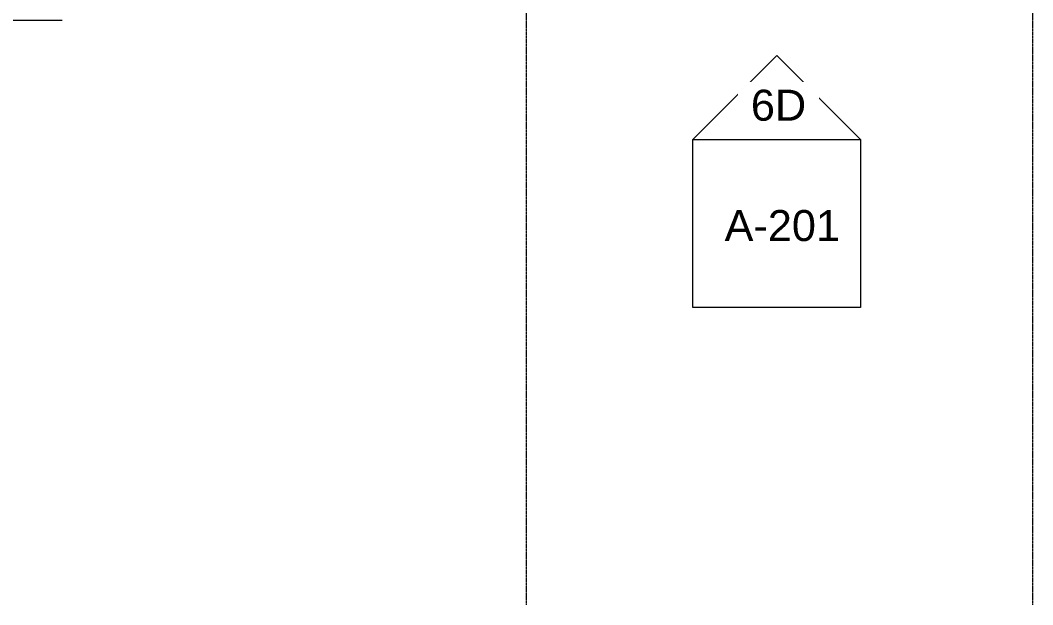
# Model space of a CAD drawing. Header units: inches. Extents: x 21035 to 27109, y -23277 to -20247.
# Drawn here: x 24244 to 24823, y -23227 to -22893 of the extents above; entities that cross this region are included whole.
import ezdxf

# ---------------------------------------------------------------- set-up
doc = ezdxf.new("R2010")
doc.units = ezdxf.units.IN
doc.header["$MEASUREMENT"] = 0
doc.linetypes.add('Grid Line 1_2_', pattern=[0.875, 0.5, -0.125, 0.125, -0.125])
for name, color, linetype, lineweight in [('A-ROOF-OTLN', 132, 'Continuous', 9), ('G-ANNO-SYMB', 111, 'Continuous', 9), ('S-GRID', 1, 'Continuous', 9)]:
    doc.layers.add(name, color=color, linetype=linetype, lineweight=lineweight)
doc.styles.add('Arial_1', font='arial.ttf', dxfattribs={"height": 17.703593})

# ---------------------------------------------------------------- blocks, each defined once
blk = doc.blocks.new('Elevation - Detail Number-93309-RCP - First Floor')
at = {"layer": 'G-ANNO-SYMB'}
for p, q in [((-0.25, -0.25), (-0.25, 0.25)), ((-0.25, 0.25), (0.25, 0.25)), ((0.25, 0.25), (0.25, -0.25)), ((0.25, -0.25), (-0.25, -0.25))]:
    blk.add_line(p, q, dxfattribs=at)
blk = doc.blocks.new('Elevation - Detail Number-93036-RCP - First Floor')
at = {"layer": 'G-ANNO-SYMB'}
for p, q in [((0, 0.25), (-0.25, 0)), ((0.25, 0), (0, 0.25)), ((-0.25, 0), (0.25, 0))]:
    blk.add_line(p, q, dxfattribs=at)

msp = doc.modelspace()

# ---------------------------------------------------------------- linework, layer by layer
at = {"layer": 'A-ROOF-OTLN'}
msp.add_line((23930.39, -22893.16), (24267.89, -22893.16), dxfattribs=at)
at = {"layer": 'S-GRID', "linetype": 'Grid Line 1_2_'}
for p, q in [((24533.39, -23227.37), (24533.39, -20361.6)), ((24533.39, -23227.37), (24533.39, -20361.6)), ((24822.89, -23227.37), (24822.89, -20361.6)), ((24822.89, -23227.37), (24822.89, -20361.6))]:
    msp.add_line(p, q, dxfattribs=at)

# ---------------------------------------------------------------- block references
at = {"layer": 'G-ANNO-SYMB', "xscale": 191.9999999999999, "yscale": 191.9999999999999, "zscale": 191.9999999999999}
for name, p in [('Elevation - Detail Number-93036-RCP - First Floor', (24676.48, -22961.32)), ('Elevation - Detail Number-93309-RCP - First Floor', (24676.48, -23009.32))]:
    msp.add_blockref(name, p, dxfattribs=at)

# ---------------------------------------------------------------- next in the draw order: texts
at = {"layer": 'G-ANNO-SYMB', "char_height": 17.704, "attachment_point": 2, "line_spacing_factor": 0.938532, "style": 'Arial_1', "bg_fill": 3, "box_fill_scale": 1.25, "bg_fill_color": 0, "bg_fill_transparency": 0}
for s, insert, width in [('6D', (24677.52, -22932.87), 37.584), ('A-201', (24679.68, -23001.69), 78.624)]:
    msp.add_mtext(s, dxfattribs=dict(at, insert=insert, width=width))

doc.saveas('drawing.dxf')
